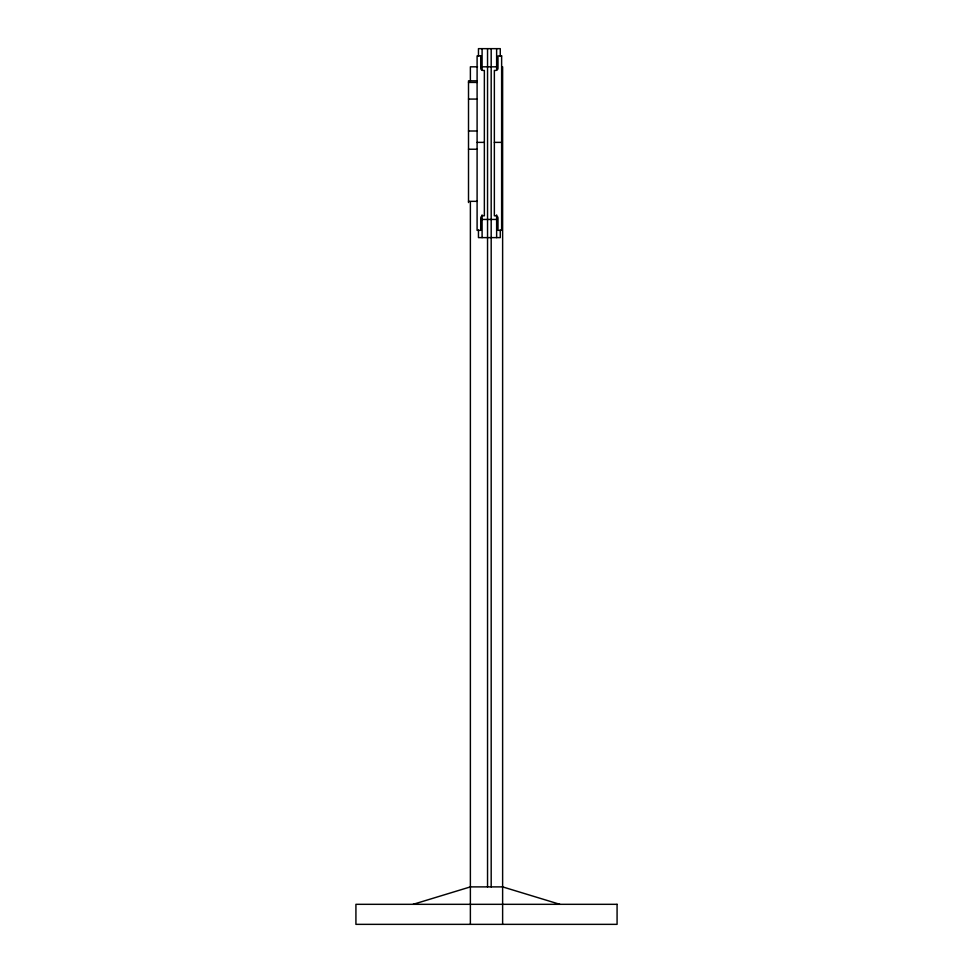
<?xml version="1.0" encoding="UTF-8"?>
<svg xmlns="http://www.w3.org/2000/svg" width="973" height="973" viewBox="0 0 973 973"><rect width="100%" height="100%" fill="white"/><g stroke="black" fill="none" stroke-linecap="round" stroke-linejoin="round"><path stroke-width="1.46" d="M413.148 904.318L470.373 886.89L502.627 886.89L559.852 904.318M477.524 66.821L470.373 66.821L470.373 80.491M481.817 66.821L496.899 66.821M477.098 80.844L468.512 80.844L468.512 202.542M468.512 82.425L477.098 82.425M468.512 99.076L477.098 99.076M468.512 131.002L477.098 131.002M477.098 142.374L484.359 142.374M494.357 142.374L501.63 142.374M468.512 149.234L477.098 149.234M468.512 201.338L477.098 201.338M482.097 219.448L496.631 219.448M502.627 66.821L502.627 924.35M500.268 56.203L500.268 48.65L478.461 48.65L478.461 56.203M500.268 230.054L500.268 237.619L478.461 237.619L478.461 230.054M496.631 48.65L496.631 69.837M496.631 214.911L496.631 237.619M491.183 48.65L491.183 886.89M487.546 48.65L487.546 886.89M482.097 48.65L482.097 69.837M482.097 214.911L482.097 237.619M470.373 201.983L470.373 924.35M480.735 55.923L477.098 55.923L477.098 230.346L480.735 230.346L480.735 218.086A2.274 2.274 0 0 1 482.997 215.811L484.359 215.811L484.359 70.457L482.997 70.457A2.274 2.274 0 0 1 480.735 68.183L480.735 55.923M501.63 55.923L497.994 55.923L497.994 68.183A2.274 2.274 0 0 1 495.719 70.457L494.357 70.457L494.357 215.811L495.719 215.811A2.274 2.274 0 0 1 497.994 218.086L497.994 230.346L501.63 230.346L501.63 55.923M617.077 904.318L355.923 904.318L355.923 924.35L617.077 924.35L617.077 904.318"/></g></svg>
